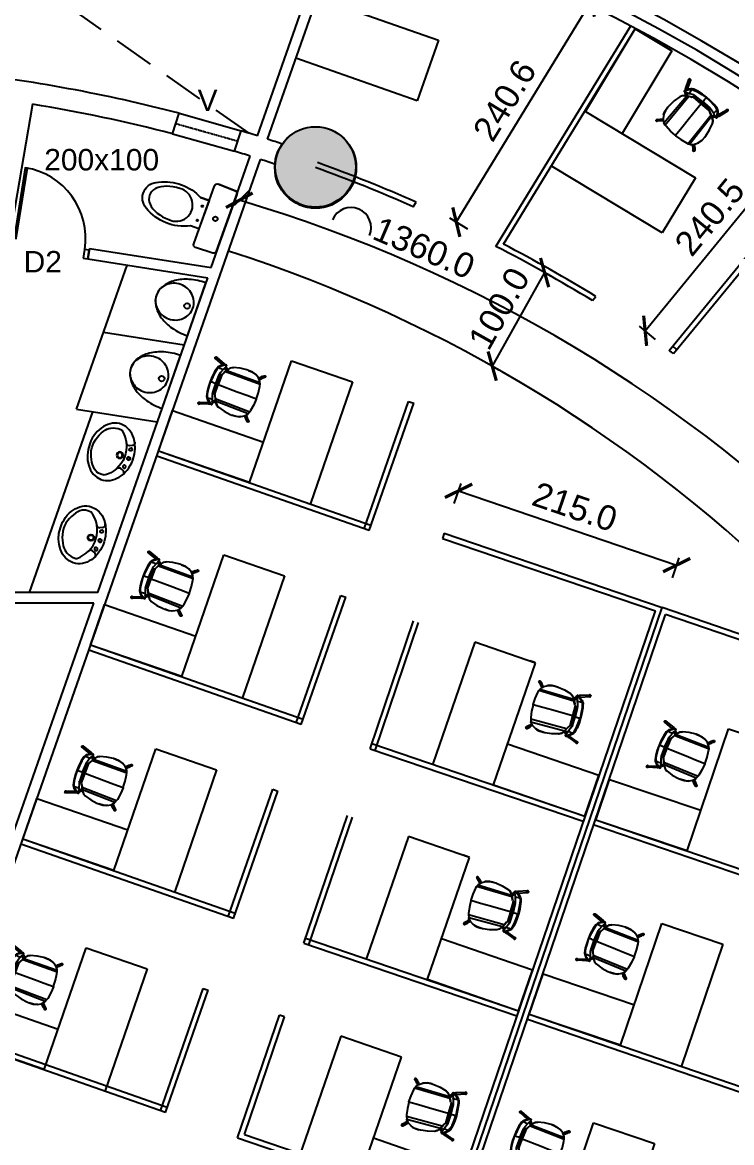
# Model space of a CAD drawing. Extents: x 53439 to 79867, y -144071 to -73305.
# Drawn here: x 72514 to 73176, y -97511 to -96467 of the extents above; entities that cross this region are included whole.
import ezdxf

# ---------------------------------------------------------------- set-up
doc = ezdxf.new("R2010")
doc.units = 0
doc.header["$LTSCALE"] = 0.1
doc.header["$MEASUREMENT"] = 0
doc.header["$PDMODE"] = 35
doc.header["$PDSIZE"] = -0.8
doc.linetypes.add('HIDDEN', pattern=[0.375, 0.25, -0.125])
doc.layers.get('0').update_dxf_attribs({"linetype": 'CONTINUOUS'})
doc.layers.get('DEFPOINTS').update_dxf_attribs({"linetype": 'CONTINUOUS'})
for name, color, linetype in [('DOOR', 30, 'CONTINUOUS'), ('LAYER4', 130, 'CONTINUOUS'), ('SANI', 4, 'CONTINUOUS'), ('THIN_HA', 253, 'CONTINUOUS'), ('WALL', 6, 'CONTINUOUS'), ('WIN', 102, 'CONTINUOUS')]:
    doc.layers.add(name, color=color, linetype=linetype)
doc.styles.add('1MM', font='arial.ttf')
doc.styles.add('DIM', font='arial.ttf', dxfattribs={"width": 0.7, "height": 1})
doc.dimstyles.new('KRI', dxfattribs={"dimtxt": 23, "dimasz": 20, "dimexe": 7, "dimexo": 0, "dimgap": 9, "dimtad": 1, "dimdec": 1, "dimzin": 1, "dimtxsty": '1MM', "dimblk": 'ARCHTICK', "dimcen": 0.5, "dimclrd": 252, "dimclre": 252, "dimclrt": 7, "dimaunit": 1, "dimadec": 8, "dimazin": 3, "dimtfac": 1, "dimtdec": 1, "dimtmove": 0, "dimatfit": 3})

# ---------------------------------------------------------------- blocks, each defined once
blk = doc.blocks.new('WC1')
at = {"layer": 'DOOR'}
for p, q in [((-29.34, -7.47), (-29.82, -22.73)), ((24.25, -5), (-26.8, -5))]:
    blk.add_line(p, q, dxfattribs=at)
for points in [[(26.8, -7.47), (27.27, -22.73, -0.423393), (24.73, -25.36), (-27.27, -25.36, -0.423393), (-29.82, -22.73), (-29.34, -7.47, -0.405093), (-26.8, -5), (24.25, -5, -0.405093), (26.8, -7.47, -0.407682)], [(11.45, -25.36), (11.45, -32.99, -0.265683), (10.03, -73.3, -0.649464), (-14.12, -70.89, -0.243179), (-13.99, -32.99), (-13.99, -25.36), (11.45, -25.36)], [(12.64, -52.05, 1.119632), (-15.19, -52.05, 17.71796)]]:
    blk.add_lwpolyline(points, format="xyb", dxfattribs=at)
blk.add_lwpolyline([(-13.99, -25.36), (-13.99, -32.99)], dxfattribs=at)
for centre, radius in [((-1.27, -15.18), 1.91), ((-7.63, -29.17), 0.636), ((5.09, -29.17), 0.636)]:
    blk.add_circle(centre, radius, dxfattribs=at)
blk.add_arc((-26.8, -7.54), 2.54, 90, 178.21009, dxfattribs=at)
blk.add_ellipse((-1.27, -52.05), major_axis=(0, -22.36), ratio=0.622298, start_param=4.712389, end_param=7.853982, dxfattribs=at)
blk = doc.blocks.new('WB5')
at = {"layer": 'DOOR'}
for p, q in [((4.71, 11.27), (6.8, 10.48)), ((5.27, -11.02), (7.32, -10.13))]:
    blk.add_line(p, q, dxfattribs=at)
for points in [[(2.4, 0.06, 1), (5.04, 0.13, 1)], [(3.25, 7.88, 1), (5.88, 7.94, 1)], [(3.64, -7.7, -1), (6.27, -7.64, -1)]]:
    blk.add_lwpolyline(points, format="xyb", close=True, dxfattribs=at)
for centre, radius in [((3.72, 0.09), 1.32), ((11.83, 0.3), 2.73), ((11.83, 0.3), 2.19)]:
    blk.add_circle(centre, radius, dxfattribs=at)
for centre, radius, start, end in [((32.61, 0.81), 25.18, 127.66927, 236.44999), ((18.23, 19.43), 1.66, 91.59759, 127.66927), ((5.58, 13.6), 2.49, 151.64028, 249.46494), ((7.68, 12.82), 2.49, 249.46494, 334.30149), ((6.25, -13.3), 2.49, 113.40408, 211.22873), ((8.31, -12.42), 2.49, 28.56753, 113.40408)]:
    blk.add_arc(centre, radius, start, end, dxfattribs=at)
blk.add_ellipse((19.5, 0.49), major_axis=(-0.62, 24.89), ratio=0.783308, dxfattribs=at)
blk.add_open_spline([(18.69, -20.17), (23.47, -20.61), (25.03, -20), (30.79, -16.38), (34.29, -10.78), (37.32, 2.31), (34.9, 9.5), (28.85, 18.72), (25.01, 21.28), (18.19, 21.09)], degree=3, knots=[3.262053, 3.262053, 3.262053, 3.262053, 3.577225, 3.577225, 4.479784, 4.479784, 5.382343, 5.382343, 6.141594, 6.141594, 6.141594, 6.141594], dxfattribs=at)
blk = doc.blocks.new('A$C764D24B9')
at = {"layer": 'DOOR'}
for points in [[(0.056, 0.111), (0.083, 0.111), (0.083, 1), (0.056, 1)], [(0, 0), (0.056, 0), (0.056, 0.111), (0, 0.111)], [(0.944, 0), (1, 0), (1, 0.111), (0.944, 0.111)]]:
    blk.add_lwpolyline(points, close=True, dxfattribs=at)
blk.add_arc((0.056, 0.111), 0.889, 0, 90, dxfattribs=at)
blk = doc.blocks.new('HYTYH')
at = {"layer": 'THIN_HA', "linetype": 'CONTINUOUS', "ltscale": 0.1}
h = blk.add_hatch(color=2, dxfattribs=at)
edge = h.paths.add_edge_path()
edge.add_arc((-6794.546, -1137.494), 0.38, 0, 360)
at = {"layer": 'THIN_HA', "color": 2, "linetype": 'CONTINUOUS', "ltscale": 0.1}
blk.add_circle((-6794.546, -1137.494), 0.38, dxfattribs=at)
blk = doc.blocks.new('UR1P')
at = {"layer": 'SANI'}
for points in [[(-29.7, 0, 0.066402), (-27.3, -18, 0.078959), (-21, -32, 0.107161), (-10.6, -42.2, 0.141785), (0, -45.2, 0.141785), (10.6, -42.2, 0.107161), (21, -32, 0.078959), (27.3, -18, 0.066402), (29.7, 0)], [(0, -45.2, 0.104192), (7.3, -43.7, 0.100673), (13.6, -39.2, 0.096065), (17.8, -32.6, 0.093043), (19.3, -24.7, 0.093043), (17.8, -16.8, 0.096065), (13.6, -10.2, 0.100673), (7.3, -5.7, 0.104192), (0, -4.2, 0.104192), (-7.3, -5.7, 0.100673), (-13.6, -10.2, 0.096065), (-17.8, -16.8, 0.093043), (-19.3, -24.7, 0.093043), (-17.8, -32.6, 0.096065), (-13.6, -39.2, 0.100673), (-7.3, -43.7, 0.104192)]]:
    blk.add_lwpolyline(points, format="xyb", close=True, dxfattribs=at)
blk.add_circle((0, -10.8), 2.97, dxfattribs=at)
blk = doc.blocks.new('A$C743E0E8D')
at = {"layer": 'WALL', "color": 7, "linetype": 'CONTINUOUS', "ltscale": 0.1}
for p, q in [((-120, 0), (0, 0)), ((-120, -60), (-120, 0)), ((0, -60), (-120, -60)), ((-40, -150), (-40, -60)), ((0, -60), (0, -150)), ((0, -150), (-40, -150))]:
    blk.add_line(p, q, dxfattribs=at)
blk = doc.blocks.new('A$C41B10BC9')
at = {"color": 7, "linetype": 'CONTINUOUS'}
for points in [[(-5.68, 9.37), (-5.71, 9.58), (-5.54, 9.7), (-5.41, 9.61)], [(-5.71, 9.4), (-5.68, 9.4), (-5.68, 9.37)], [(-5.63, 9.32), (-5.68, 9.37), (-5.71, 9.37)], [(-5.68, 9.37), (-5.25, 8.85), (-5.25, 8.85)], [(-5.49, 9.7), (-5.54, 9.7), (-5.54, 9.7)], [(-5.08, 9.2), (-5.54, 9.7), (-5.54, 9.7)], [(-5.49, 9.7), (-5.51, 9.71), (-5.51, 9.71)], [(-5.41, 9.66), (-5.46, 9.66), (-5.46, 9.66)], [(-5.41, 9.61), (-5.43, 9.63), (-5.43, 9.63)], [(-4.95, 9.1), (-5.41, 9.61), (-5.41, 9.61)], [(-5.08, 9.2), (-5.25, 9.07), (-5.25, 8.85)], [(-5.25, 8.85), (-5.16, 8.82), (-5.03, 8.69), (-4.65, 8.34)], [(-4.95, 9.1), (-5.08, 9.2), (-5.08, 9.2)], [(-4.4, 8.6), (-4.78, 8.98), (-4.91, 9.07), (-4.95, 9.1)], [(-3.29, 0.51), (-3.38, 9.15), (-3.94, 8.94)], [(0, 9.53), (-0.08, 9.53), (-1.56, 9.45), (-3.04, 9.23), (-3.38, 9.15)], [(2.6, 0.13), (2.42, 0), (0, 0), (0, 4.78), (0, 7.2), (0, 9.53), (0.08, 9.53), (1.57, 9.45), (3.06, 9.23), (3.52, 9.15)], [(3.44, 0.6), (3.52, 9.15), (3.86, 8.98)], [(4.96, 9.1), (4.91, 9.07), (4.8, 8.98), (4.42, 8.6)], [(4.67, 8.34), (5.1, 8.69), (5.18, 8.82), (5.26, 8.85)], [(5.43, 9.61), (4.96, 9.1), (4.96, 9.1)], [(4.96, 9.1), (5.1, 9.2), (5.1, 9.2)], [(5.1, 9.2), (5.56, 9.7), (5.56, 9.7)], [(5.1, 9.2), (5.26, 9.07), (5.26, 8.85)], [(5.26, 8.85), (5.68, 9.37), (5.68, 9.37)], [(5.38, 9.58), (5.38, 9.61), (5.43, 9.66)], [(5.38, 9.61), (5.43, 9.66), (5.43, 9.61)], [(5.43, 9.61), (5.41, 9.63), (5.41, 9.63)], [(5.56, 9.7), (5.43, 9.61), (5.43, 9.61)], [(5.68, 9.37), (5.73, 9.58), (5.56, 9.7)], [(5.59, 9.7), (5.56, 9.7), (5.56, 9.7)], [(5.59, 9.7), (5.59, 9.71), (5.59, 9.71)], [(5.68, 9.66), (5.64, 9.7), (5.64, 9.7)], [(-5.54, 5.51), (-5.56, 5.53), (-5.56, 5.53)], [(-5.54, 5.51), (-5.56, 5.53), (-5.56, 5.53)], [(-5.54, 5.51), (-5.56, 5.53), (-5.56, 5.53)], [(-5.54, 5.51), (-5.56, 5.53), (-5.56, 5.53)], [(-5.16, 7.58), (-5.38, 7.11), (-5.49, 6.57), (-5.54, 5.51)], [(-5.54, 5.08), (-5.54, 5.51), (-5.54, 5.51)], [(-5.16, 7.63), (-5.16, 7.58), (-5.16, 7.58)], [(5.18, 7.58), (5.13, 7.66), (5.13, 7.66)], [(5.18, 7.58), (5.18, 7.63), (5.18, 7.63)], [(5.56, 5.51), (5.51, 6.52), (5.21, 7.5)], [(5.56, 5.51), (5.54, 5.53), (5.54, 5.53)], [(5.56, 5.51), (5.54, 5.53), (5.54, 5.53)], [(5.56, 5.51), (5.54, 5.53), (5.54, 5.53)], [(5.56, 5.51), (5.56, 5.08), (5.56, 5.08)], [(-5.54, 5.08), (-5.56, 5.1), (-5.56, 5.1)], [(-4.91, 1.9), (-5.33, 3.47), (-5.54, 5.08)], [(5.56, 5.08), (5.34, 3.47), (4.91, 1.9)], [(5.56, 5.08), (5.54, 5.1), (5.54, 5.1)], [(-4.91, 1.9), (-4.91, 1.92), (-4.91, 1.92)], [(-4.15, 0.93), (-4.62, 1.36), (-4.91, 1.87), (-4.91, 1.9)], [(-4.86, 0.25), (-4.91, 0.08), (-4.91, 0.08)], [(-4.86, 0.25), (-4.91, 0.08), (-4.91, 0.08)], [(-4.91, 0.08), (-4.86, 0.25), (-4.86, 0.25)], [(-4.86, 0.22), (-4.91, 0), (-4.91, 0)], [(-4.91, 0.08), (-4.91, 0.1), (-4.91, 0.1)], [(-4.91, 0.08), (-4.91, 0), (-4.91, 0)], [(-4.91, 0), (-4.81, -0.13), (-4.62, -0.46)], [(-4.1, -0.98), (-4.57, -0.33), (-4.86, 0.22), (-4.86, 0.25), (-4.88, 0.26), (-4.81, 0.3), (-4.65, 0.3), (-4.4, 0.22), (-4.1, 0.05)], [(-4.86, 0.25), (-4.88, 0.26), (-4.88, 0.26)], [(-3.72, -0.08), (-4.27, 0.13), (-4.53, 0.22), (-4.65, 0.3)], [(-4.1, 0.73), (-4.57, 0.25), (-4.57, 0.25)], [(-4.19, 0.08), (-3.86, 0.43), (-3.86, 0.43)], [(-4.1, 0.98), (-4.15, 0.93), (-4.15, 0.93)], [(-3.29, 0.46), (-4.15, 0.93), (-4.15, 0.93)], [(-3.97, 0.84), (-4.1, 0.73), (-4.1, 0.73)], [(-3.97, 0.63), (-4.02, 0.63), (-4.02, 0.68), (-4.05, 0.68), (-4.05, 0.73), (-4.1, 0.73)], [(-3.86, 0.43), (-3.86, 0.46), (-3.89, 0.51), (-3.94, 0.55), (-3.94, 0.6), (-3.97, 0.63)], [(-3.86, 0.43), (-3.64, 0.63), (-3.64, 0.63)], [(-2.58, 0.13), (-3.29, 0.51), (-3.81, 0.81)], [(-2.8, 0.25), (-3.29, 0.46), (-3.29, 0.46)], [(-2.8, 0.25), (-2.7, 0.22), (-2.7, 0.22)], [(0, 0), (0, -0.03), (-2.37, -0.03), (-2.58, 0.13)], [(-2.23, -0.3), (-2.42, 0), (-2.42, 0)], [(2.3, -0.13), (2.42, 0), (2.3, -0.17)], [(2.6, 0.13), (3.44, 0.6), (3.77, 0.76)], [(2.71, 0.22), (2.85, 0.25), (2.85, 0.25)], [(4.15, 0.93), (3.31, 0.46), (2.85, 0.25)], [(3.66, 0.63), (3.86, 0.43), (3.86, 0.43)], [(4.62, 0.3), (4.2, 0.08), (3.69, -0.13)], [(3.99, 0.63), (3.94, 0.6), (3.94, 0.55), (3.9, 0.51), (3.86, 0.46), (3.86, 0.43)], [(3.86, 0.43), (4.24, 0.08), (4.24, 0.08)], [(4.12, 0.73), (3.99, 0.84), (3.99, 0.84)], [(4.12, 0.73), (4.07, 0.68), (4.04, 0.63), (3.99, 0.63)], [(4.15, 0.93), (4.12, 0.98), (4.12, 0.98)], [(4.58, 0.25), (4.12, 0.73), (4.12, 0.73)], [(4.62, 0.3), (4.83, 0.3), (4.88, 0.25), (4.86, 0.26), (4.88, 0.22), (4.58, -0.33), (4.12, -0.98)], [(4.15, 0.93), (4.62, 1.36), (4.91, 1.87), (4.91, 1.9)], [(4.91, 0), (4.83, -0.13), (4.62, -0.46)], [(4.88, 0.25), (4.86, 0.26), (4.86, 0.26)], [(4.91, 0.08), (4.88, 0.25), (4.88, 0.25)], [(4.88, 0.22), (4.91, 0), (4.91, 0)], [(4.91, 1.9), (4.91, 1.92), (4.91, 1.92)], [(4.91, 0.08), (4.91, 0.1), (4.91, 0.1)], [(4.91, 0), (4.91, 0.08), (4.91, 0.08)], [(-5.84, -2.58), (-5.84, -2.63), (-5.84, -2.63)], [(-5, -0.33), (-5.79, -2.58), (-5.79, -2.58)], [(-5.71, -2.45), (-5.76, -2.5), (-5.79, -2.55), (-5.79, -2.58), (-5.79, -2.63), (-5.79, -2.66), (-5.79, -2.71), (-5.76, -2.75), (-5.71, -2.8), (-5.68, -2.8), (-5.63, -2.8), (-5.59, -2.8), (-5.54, -2.8), (-5.49, -2.8), (-5.49, -2.75), (-5.46, -2.71), (-5.46, -2.66), (-5.41, -2.63), (-5.46, -2.58), (-5.46, -2.55)], [(-5.46, -2.71), (-4.65, -0.46), (-4.65, -0.46)], [(-4.86, -0.03), (-5, -0.33), (-5, -0.33)], [(-4.78, -0.22), (-4.81, -0.25), (-4.86, -0.33), (-4.91, -0.38), (-4.91, -0.43), (-4.95, -0.46), (-4.95, -0.51)], [(-4.65, -0.46), (-4.65, -0.43), (-4.65, -0.43)], [(-2.45, -1.82), (-2.99, -1.69), (-3.51, -1.57), (-3.86, -1.39), (-4.1, -1.19), (-4.4, -0.81), (-4.62, -0.46)], [(-3.81, -1.22), (-4.1, -0.98), (-4.1, -0.98)], [(-4.1, -1.19), (-4.1, -0.98), (-4.1, -0.98)], [(-3.72, -0.13), (-3.72, -0.25), (-3.76, -0.51), (-3.76, -0.81), (-3.81, -1.22)], [(-3.81, -1.22), (-3.21, -1.44), (-2.45, -1.65), (-1.22, -1.77), (0, -1.87)], [(-2.42, -0.55), (-2.45, -0.51), (-2.58, -0.46), (-2.75, -0.43), (-3.76, -0.08)], [(-3.76, -0.08), (-3.72, -0.13), (-3.72, -0.13)], [(0, -0.63), (-2.23, -0.55), (-2.5, -0.55)], [(-2.45, -1.82), (-2.45, -1.65), (-2.45, -1.65)], [(0, -1.99), (-1.22, -1.95), (-2.45, -1.82)], [(-2.37, -0.03), (-2.28, -0.13), (-2.28, -0.13)], [(0, -0.63), (0, -0.6), (0, -0.43), (0, -0.17), (-2.28, -0.13)], [(-2.28, -0.13), (-2.2, -0.43), (-2.2, -0.46), (-2.23, -0.55)], [(-2.28, -0.13), (-2.23, -0.3), (-2.2, -0.51)], [(0, -0.63), (-2.23, -0.55), (-2.25, -0.55)], [(-2.2, -0.46), (-2.2, -0.43), (-2.2, -0.43)], [(0, -0.03), (0, -0.17), (0, -0.17)], [(3.69, -0.13), (2.8, -0.43), (2.42, -0.51), (1.95, -0.6), (0, -0.68)], [(2.25, -0.55), (2.2, -0.46), (2.2, -0.43), (2.3, -0.13), (0, -0.17)], [(4.62, -0.46), (4.42, -0.81), (4.12, -1.19), (3.86, -1.39), (3.52, -1.57), (3.01, -1.69), (2.47, -1.82), (1.24, -1.95), (0, -1.99)], [(2.2, -0.55), (0, -0.6), (0, -0.6)], [(2.08, -0.55), (0, -0.63), (0, -0.68), (0, -0.76), (0, -0.98), (0, -1.27), (0, -1.49), (0, -1.6), (0, -1.87)], [(3.74, -1.27), (3.18, -1.49), (2.47, -1.65), (1.24, -1.77), (0, -1.87)], [(0, -1.87), (0, -1.99), (0, -1.99)], [(2.2, -0.51), (2.25, -0.3), (2.3, -0.13)], [(2.2, -0.46), (2.2, -0.43), (2.2, -0.43)], [(2.3, -0.17), (2.25, -0.3), (2.25, -0.3)], [(2.47, -1.65), (2.47, -1.82), (2.47, -1.82)], [(3.69, -0.13), (3.66, -0.25), (3.69, -0.51), (3.69, -0.84), (3.74, -1.27)], [(3.69, -0.13), (3.67, -0.12), (3.67, -0.12)], [(3.74, -1.27), (3.94, -1.14), (4.12, -0.98)], [(4.12, -0.98), (4.12, -1.19), (4.12, -1.19)], [(4.67, -0.43), (4.67, -0.46), (4.67, -0.46)], [(4.67, -0.46), (5.48, -2.71), (5.48, -2.71)], [(4.8, -0.22), (4.83, -0.25), (4.88, -0.33), (4.91, -0.38), (4.91, -0.43), (4.96, -0.46), (5, -0.51)], [(5.05, -0.33), (4.88, -0.03), (4.88, -0.03)], [(5.81, -2.58), (5.05, -0.33), (5.05, -0.33)], [(5.48, -2.71), (5.51, -2.75), (5.56, -2.8), (5.59, -2.8), (5.64, -2.8), (5.68, -2.8), (5.73, -2.8), (5.77, -2.75), (5.81, -2.71), (5.81, -2.66), (5.86, -2.63), (5.81, -2.58), (5.81, -2.55), (5.77, -2.5), (5.73, -2.45)], [(5.86, -2.63), (5.86, -2.58), (5.86, -2.58)], [(-5.41, -2.66), (-5.41, -2.71), (-5.46, -2.75), (-5.49, -2.8), (-5.49, -2.83), (-5.54, -2.83), (-5.59, -2.83), (-5.63, -2.88), (-5.68, -2.83), (-5.71, -2.83), (-5.76, -2.83), (-5.79, -2.8), (-5.79, -2.75), (-5.84, -2.71), (-5.86, -2.7)], [(-5.84, -2.71), (-5.71, -2.83), (-5.49, -2.8)], [(-5.46, -2.75), (-5.48, -2.75), (-5.48, -2.75)], [(-5.41, -2.66), (-5.41, -2.71), (-5.46, -2.71)], [(5.48, -2.75), (5.46, -2.75), (5.46, -2.75)], [(5.56, -2.83), (5.68, -2.88), (5.73, -2.83), (5.86, -2.66)], [(5.68, -2.88), (5.68, -2.83), (5.68, -2.83)], [(5.73, -2.83), (5.71, -2.83), (5.71, -2.83)]]:
    blk.add_lwpolyline(points, dxfattribs=at)
for points in [[(-5.68, 9.37), (-5.68, 9.37)], [(-5.54, 5.08), (-5.54, 5.51), (-5.49, 6.49), (-5.25, 7.41), (-4.73, 8.26), (-4.4, 8.6), (-4.02, 8.9), (-3.94, 8.94), (-3.81, 0.81), (-4.1, 0.98), (-4.57, 1.36), (-4.91, 1.9), (-5.33, 3.47)], [(5.56, 5.08), (5.34, 3.47), (4.91, 1.9), (4.58, 1.36), (4.12, 0.98), (3.77, 0.76), (3.86, 8.98), (4.04, 8.9), (4.42, 8.6), (4.75, 8.26), (5.26, 7.41), (5.51, 6.49), (5.56, 5.51), (5.54, 5.53)], [(5.68, 9.37), (5.68, 9.37)], [(4.88, 0.25), (4.91, 0.08)], [(-5.76, -2.63), (-5.76, -2.58), (-5.76, -2.55), (-5.76, -2.5), (-5.71, -2.45), (-5.68, -2.45), (-5.63, -2.42), (-5.59, -2.45), (-5.54, -2.45), (-5.49, -2.45), (-5.49, -2.5), (-5.46, -2.5), (-5.46, -2.55), (-5.46, -2.58), (-5.46, -2.63), (-5.46, -2.66), (-5.49, -2.71), (-5.54, -2.75), (-5.59, -2.75), (-5.63, -2.75), (-5.68, -2.75), (-5.71, -2.71), (-5.76, -2.66)], [(0, -0.63), (0, -0.63)], [(5.64, -2.75), (5.59, -2.75), (5.56, -2.75), (5.51, -2.71), (5.51, -2.66), (5.48, -2.66), (5.48, -2.63), (5.48, -2.58), (5.48, -2.55), (5.48, -2.5), (5.51, -2.5), (5.56, -2.45), (5.59, -2.45), (5.64, -2.42), (5.68, -2.45), (5.73, -2.45), (5.77, -2.5), (5.77, -2.55), (5.81, -2.58), (5.81, -2.63), (5.77, -2.66), (5.77, -2.71), (5.73, -2.71), (5.68, -2.75)], [(5.68, -2.83), (5.68, -2.83)]]:
    blk.add_lwpolyline(points, close=True, dxfattribs=at)
for points in [[(-5.51, 9.7), (-5.61, 9.71), (-5.71, 9.66), (-5.74, 9.58), (-5.74, 9.58), (-5.77, 9.5), (-5.74, 9.38), (-5.66, 9.35)], [(-5.51, 9.7), (-5.61, 9.71), (-5.69, 9.68), (-5.73, 9.6), (-5.73, 9.6), (-5.77, 9.53), (-5.76, 9.43), (-5.69, 9.37)], [(-5.51, 9.7), (-5.59, 9.71), (-5.69, 9.68), (-5.73, 9.61), (-5.73, 9.61), (-5.77, 9.53), (-5.76, 9.45), (-5.71, 9.38)], [(-5.43, 9.65), (-5.48, 9.7), (-5.54, 9.71), (-5.61, 9.7), (-5.61, 9.7), (-5.68, 9.68), (-5.73, 9.63), (-5.74, 9.56)], [(5.73, 9.46), (5.74, 9.55), (5.71, 9.63), (5.63, 9.68), (5.63, 9.68), (5.54, 9.71), (5.46, 9.7), (5.39, 9.65)], [(5.63, 9.35), (5.69, 9.38), (5.73, 9.45), (5.73, 9.53), (5.73, 9.53), (5.71, 9.61), (5.66, 9.68), (5.59, 9.7)], [(5.66, 9.37), (5.71, 9.4), (5.74, 9.48), (5.73, 9.55), (5.73, 9.55), (5.71, 9.61), (5.66, 9.68), (5.59, 9.7)], [(5.68, 9.38), (5.73, 9.43), (5.74, 9.5), (5.71, 9.56), (5.71, 9.56), (5.69, 9.63), (5.64, 9.68), (5.59, 9.7)], [(-5.82, -2.55), (-5.86, -2.6), (-5.84, -2.66), (-5.81, -2.71), (-5.81, -2.71), (-5.77, -2.76), (-5.71, -2.8), (-5.64, -2.8)], [(-4.98, -0.5), (-4.95, -0.53), (-4.86, -0.56), (-4.81, -0.55), (-4.81, -0.55), (-4.75, -0.53), (-4.68, -0.5), (-4.67, -0.43)], [(4.63, -0.43), (4.67, -0.5), (4.72, -0.53), (4.78, -0.55), (4.78, -0.55), (4.85, -0.56), (4.91, -0.53), (4.95, -0.5)], [(5.63, -2.8), (5.68, -2.8), (5.74, -2.76), (5.77, -2.71), (5.77, -2.71), (5.81, -2.66), (5.82, -2.6), (5.81, -2.55)], [(5.64, -2.8), (5.71, -2.78), (5.76, -2.75), (5.79, -2.7), (5.79, -2.7), (5.81, -2.63), (5.81, -2.56), (5.79, -2.52)], [(5.64, -2.8), (5.71, -2.78), (5.76, -2.75), (5.77, -2.7), (5.77, -2.7), (5.81, -2.66), (5.82, -2.6), (5.79, -2.55)], [(5.64, -2.83), (5.71, -2.83), (5.76, -2.8), (5.77, -2.75), (5.77, -2.75), (5.81, -2.7), (5.82, -2.65), (5.79, -2.58)], [(-5.82, -2.66), (-5.81, -2.75), (-5.73, -2.8), (-5.64, -2.8), (-5.64, -2.8), (-5.56, -2.8), (-5.48, -2.73), (-5.46, -2.65)], [(-5.82, -2.66), (-5.81, -2.73), (-5.74, -2.8), (-5.66, -2.8), (-5.66, -2.8), (-5.58, -2.8), (-5.49, -2.75), (-5.48, -2.68)], [(-5.82, -2.7), (-5.81, -2.78), (-5.74, -2.83), (-5.66, -2.83), (-5.66, -2.83), (-5.58, -2.85), (-5.49, -2.8), (-5.48, -2.71)], [(5.43, -2.65), (5.43, -2.7), (5.44, -2.75), (5.49, -2.8), (5.49, -2.8), (5.54, -2.83), (5.59, -2.85), (5.66, -2.83)]]:
    blk.add_open_spline(points, degree=3, knots=[0, 0, 0, 0, 0.125, 0.125, 0.125, 0.125001, 1, 1, 1, 1], dxfattribs=at)
for points in [[(-5.74, 9.56), (-5.76, 9.5), (-5.74, 9.43), (-5.71, 9.38)], [(-5.39, 9.58), (-5.41, 9.65), (-5.46, 9.68), (-5.51, 9.7)], [(-5.41, 9.63), (-5.44, 9.66), (-5.48, 9.68), (-5.51, 9.7)], [(-5.43, 9.65), (-5.44, 9.66), (-5.48, 9.68), (-5.51, 9.7)], [(-5.39, 9.58), (-5.39, 9.61), (-5.41, 9.63), (-5.43, 9.65)], [(-5.1, 9.2), (-4.88, 9), (-4.67, 8.79), (-4.45, 8.59)], [(4.45, 8.62), (4.67, 8.84), (4.88, 9.03), (5.1, 9.25)], [(5.59, 9.7), (5.49, 9.71), (5.39, 9.68), (5.36, 9.6)], [(5.59, 9.7), (5.51, 9.71), (5.44, 9.7), (5.39, 9.65)], [(5.59, 9.7), (5.53, 9.71), (5.46, 9.7), (5.41, 9.66)], [(5.63, 9.35), (5.64, 9.35), (5.66, 9.37), (5.68, 9.38)], [(5.68, 9.38), (5.69, 9.4), (5.71, 9.43), (5.73, 9.46)], [(-4, 0.65), (-4.15, 0.51), (-4.29, 0.38), (-4.43, 0.23)], [(4.4, 0.22), (4.27, 0.36), (4.12, 0.51), (3.97, 0.66)], [(-5.79, -2.52), (-5.84, -2.56), (-5.86, -2.65), (-5.82, -2.7)], [(-5.81, -2.52), (-5.84, -2.56), (-5.84, -2.61), (-5.82, -2.66)], [(-5.82, -2.55), (-5.84, -2.58), (-5.84, -2.61), (-5.82, -2.66)], [(-5.82, -2.58), (-5.84, -2.61), (-5.84, -2.66), (-5.82, -2.7)], [(-5.79, -2.52), (-5.81, -2.53), (-5.82, -2.56), (-5.82, -2.58)], [(-5.03, -0.3), (-5.05, -0.36), (-5.03, -0.45), (-4.98, -0.5)], [(5, -0.5), (5.05, -0.45), (5.06, -0.36), (5.03, -0.3)], [(5.84, -2.58), (5.82, -2.56), (5.82, -2.53), (5.81, -2.52)], [(5.86, -2.66), (5.86, -2.61), (5.84, -2.56), (5.81, -2.52)], [(-5.84, -2.66), (-5.84, -2.66), (-5.84, -2.66), (-5.84, -2.65)], [(-5.66, -2.8), (-5.58, -2.8), (-5.49, -2.75), (-5.48, -2.66)], [(5.43, -2.65), (5.43, -2.66), (5.43, -2.68), (5.44, -2.71)], [(5.43, -2.65), (5.44, -2.75), (5.56, -2.81), (5.66, -2.8)], [(5.44, -2.66), (5.46, -2.75), (5.54, -2.8), (5.63, -2.8)], [(5.44, -2.66), (5.48, -2.76), (5.56, -2.81), (5.66, -2.8)], [(5.44, -2.71), (5.48, -2.8), (5.56, -2.85), (5.66, -2.83)], [(5.64, -2.83), (5.73, -2.81), (5.79, -2.75), (5.81, -2.66)], [(5.68, -2.81), (5.68, -2.8), (5.68, -2.8), (5.68, -2.8)]]:
    blk.add_open_spline(points, degree=3, dxfattribs=at)
blk = doc.blocks.new('_ARCHTICK')
at = {"layer": 'WALL', "color": 0, "const_width": 0.15}
blk.add_lwpolyline([(-0.5, -0.5), (0.5, 0.5)], dxfattribs=at)
blk = doc.blocks.new('*D427')
at = {"layer": 'DEFPOINTS', "color": 0, "linetype": 'CONTINUOUS', "ltscale": 0.1}
for p in [(73001.6, -96700, 0), (72952.7, -96787.2, 0), (72952.7, -96787.2)]:
    blk.add_point(p, dxfattribs=at)
at = {"layer": 'WALL', "color": 252, "ltscale": 0.1}
for p, q in [((73001.6, -96700), (72952.7, -96787.2)), ((73001.6, -96700), (73007.7, -96703.5)), ((72952.7, -96787.2), (72958.8, -96790.7))]:
    blk.add_line(p, q, dxfattribs=at)
at = {"layer": 'WALL', "color": 252, "linetype": 'CONTINUOUS', "ltscale": 0.1, "xscale": 20, "yscale": 20, "zscale": 20}
for p, rotation in [((73001.6, -96700), 60.69019084297565), ((72952.7, -96787.2), 240.6901908429757)]:
    blk.add_blockref('_ARCHTICK', p, dxfattribs=dict(at, rotation=rotation))
at = {"layer": 'WALL', "color": 7, "linetype": 'CONTINUOUS', "ltscale": 0.1, "insert": (72959.1, -96733.5), "char_height": 23, "attachment_point": 5, "rotation": 60.6902, "style": '1MM'}
blk.add_mtext('100.0', dxfattribs=at)
blk = doc.blocks.new('*D440')
at = {"layer": 'DEFPOINTS', "color": 0, "linetype": 'CONTINUOUS', "ltscale": 0.1}
for p in [(72907.8, -96943.1, 0), (73124.8, -96972.8), (73111.3, -97012.4)]:
    blk.add_point(p, dxfattribs=at)
at = {"layer": 'WALL', "color": 252, "ltscale": 0.1}
for p, q in [((72917.3, -96915.3), (72923.6, -96896.8)), ((72921.3, -96903.5), (73124.8, -96972.8)), ((73120.8, -96984.6), (73127.1, -96966.1))]:
    blk.add_line(p, q, dxfattribs=at)
at = {"layer": 'WALL', "color": 252, "linetype": 'CONTINUOUS', "ltscale": 0.1, "xscale": 20, "yscale": 20, "zscale": 20}
for p, rotation in [((72921.3, -96903.5), 161.195406749699), ((73124.8, -96972.8), 341.195406749699)]:
    blk.add_blockref('_ARCHTICK', p, dxfattribs=dict(at, rotation=rotation))
at = {"layer": 'WALL', "color": 7, "linetype": 'CONTINUOUS', "ltscale": 0.1, "insert": (73029.8, -96918.5), "char_height": 23, "attachment_point": 5, "rotation": 341.1954, "style": '1MM'}
blk.add_mtext('215.0', dxfattribs=at)
blk = doc.blocks.new('*D453')
at = {"layer": 'DEFPOINTS', "color": 0, "linetype": 'CONTINUOUS', "ltscale": 0.1}
for p in [(73247.8, -96568.4), (73270.3, -96586.8), (73117.8, -96772.8, 0)]:
    blk.add_point(p, dxfattribs=at)
at = {"layer": 'WALL', "color": 252, "ltscale": 0.1}
for p, q in [((73095.4, -96754.3), (73247.8, -96568.4)), ((73257.5, -96576.3), (73242.4, -96563.9)), ((73105, -96762.3), (73090, -96749.9))]:
    blk.add_line(p, q, dxfattribs=at)
at = {"layer": 'WALL', "color": 252, "linetype": 'CONTINUOUS', "ltscale": 0.1, "xscale": 20, "yscale": 20, "zscale": 20}
for p, rotation in [((73247.8, -96568.4), 50.6566799003297), ((73095.4, -96754.3), 230.6566799003297)]:
    blk.add_blockref('_ARCHTICK', p, dxfattribs=dict(at, rotation=rotation))
at = {"layer": 'WALL', "color": 7, "linetype": 'CONTINUOUS', "ltscale": 0.1, "insert": (73155.6, -96648.2), "char_height": 23, "attachment_point": 5, "rotation": 50.6567, "style": '1MM'}
blk.add_mtext('240.5', dxfattribs=at)
blk = doc.blocks.new('*D454')
at = {"layer": 'DEFPOINTS', "color": 0, "linetype": 'CONTINUOUS', "ltscale": 0.1}
for p in [(73044.8, -96447.7), (73081.8, -96470.3), (72956.2, -96675.6, 0)]:
    blk.add_point(p, dxfattribs=at)
at = {"layer": 'WALL', "color": 252, "ltscale": 0.1}
for p, q in [((72919.2, -96653), (73044.8, -96447.7)), ((73055.5, -96454.2), (73038.9, -96444)), ((72929.9, -96659.5), (72913.2, -96649.3))]:
    blk.add_line(p, q, dxfattribs=at)
at = {"layer": 'WALL', "color": 252, "linetype": 'CONTINUOUS', "ltscale": 0.1, "xscale": 20, "yscale": 20, "zscale": 20}
for p, rotation in [((73044.8, -96447.7), 58.5361857865313), ((72919.2, -96653), 238.5361857865313)]:
    blk.add_blockref('_ARCHTICK', p, dxfattribs=dict(at, rotation=rotation))
at = {"layer": 'WALL', "color": 7, "linetype": 'CONTINUOUS', "ltscale": 0.1, "insert": (72964.3, -96539.5), "char_height": 23, "attachment_point": 5, "rotation": 58.5362, "style": '1MM'}
blk.add_mtext('240.6', dxfattribs=at)
blk = doc.blocks.new('*X463')
at = {"layer": 'DEFPOINTS', "color": 0, "linetype": 'CONTINUOUS', "ltscale": 0.1}
blk.add_point((72750.4, -96599.1), dxfattribs=at)
at = {"layer": 'WALL', "color": 252, "ltscale": 0.1}
blk.add_line((72725.6, -96623.8), (72711.8, -96637.5), dxfattribs=at)
blk.add_arc((72331.9, -97935.6), 1358.6, 16.19, 73.5442, dxfattribs=at)
at = {"layer": 'WALL', "color": 7, "linetype": 'CONTINUOUS', "ltscale": 0.1}
blk.add_arc((72820.9, -96658.1), 18.8, 336.8601, 156.8601, dxfattribs=at)
at = {"layer": 'WALL', "color": 252, "linetype": 'CONTINUOUS', "ltscale": 0.1, "xscale": 20, "yscale": 20, "zscale": 20, "rotation": 163.5442369615338}
blk.add_blockref('_ARCHTICK', (72716.7, -96632.6), dxfattribs=at)
at = {"layer": 'WALL', "color": 7, "linetype": 'CONTINUOUS', "ltscale": 0.1, "insert": (72889.1, -96677), "char_height": 23, "attachment_point": 5, "rotation": 336.8601, "style": '1MM'}
blk.add_mtext('1360.0', dxfattribs=at)

msp = doc.modelspace()

# ---------------------------------------------------------------- hatches: boundary and pattern name
at = {"layer": 'LAYER4', "linetype": 'CONTINUOUS', "ltscale": 0.1}
h = msp.add_hatch(color=7, dxfattribs=at)
edge = h.paths.add_edge_path()
edge.add_arc((72787.79, -96601.54), 37.5, 0, 360)

# ---------------------------------------------------------------- linework, layer by layer
at = {"layer": 'DOOR', "linetype": 'HIDDEN', "ltscale": 1500}
msp.add_line((72725.96, -96570.19), (72304.43, -96274.58), dxfattribs=at)
at = {"layer": 'LAYER4', "linetype": 'CONTINUOUS', "ltscale": 0.1}
for p, q in [((72590.09, -96755.45), (72665.4, -96767.3)), ((72520.98, -96998.22), (72579.95, -96829.78)), ((72564.89, -96827.41), (72640.21, -96839.26))]:
    msp.add_line(p, q, dxfattribs=at)
msp.add_lwpolyline([(72564.89, -96827.41), (72611.92, -96693.09)], dxfattribs=at)
at = {"layer": 'LAYER4', "color": 7, "linetype": 'CONTINUOUS', "ltscale": 0.1}
msp.add_circle((72787.79, -96601.54), 37.5, dxfattribs=at)
at = {"layer": 'WALL', "linetype": 'CONTINUOUS', "ltscale": 0.1}
for p, q in [((72733.58, -96572.59), (72809.61, -96355.43)), ((72743.1, -96575.65, 0), (72819.13, -96358.52, 0)), ((72523.82, -96543.05), (72501.13, -96675.65)), ((72449.64, -97413.78, 0), (72736.49, -96594.53, 0)), ((72690.6, -96695.34), (72726.97, -96591.47)), ((72576.91, -96677.45), (72575.22, -96687.31)), ((72576.91, -96677.45), (72690.6, -96695.34)), ((72575.22, -96687.31), (72687.24, -96704.94)), ((72584.55, -96998.22), (72687.24, -96704.94, 0)), ((72584.55, -96998.22, 0), (72687.24, -96704.94)), ((72584.55, -96998.22, 0), (72304.88, -96998.22, 0)), ((72581.05, -97008.22, 0), (72304.88, -97008.22, 0)), ((72498.3, -97244.55, 0), (72581.05, -97008.22, 0))]:
    msp.add_line(p, q, dxfattribs=at)
at = {"layer": 'WALL', "color": 7, "linetype": 'CONTINUOUS', "ltscale": 0.1}
for p, q in [((72956.15, -96675.57, 0), (73081.92, -96470.04)), ((72963.22, -96673.59, 0), (73086.18, -96472.65)), ((73117.84, -96772.76, 0), (73270.52, -96586.51)), ((73121.96, -96775.63, 0), (73274.39, -96589.68)), ((72879.06, -96638.7, 0), (72881.69, -96634.4, 0)), ((73046.18, -96726.11, 0), (73049.38, -96722.2, 0)), ((72874.69, -96820.15, 0), (72879.42, -96821.78, 0)), ((72837.81, -96940.61), (72639.61, -96871.22, 0)), ((72839.47, -96935.9), (72641.26, -96866.5, 0)), ((72907.8, -96943.14, 0), (72906.19, -96947.88, 0)), ((72906.19, -96947.88, 0), (73104.98, -97015.57, 0)), ((72907.8, -96943.14, 0), (73111.33, -97012.45, 0)), ((72811.37, -97001.01, 0), (72816.1, -97002.64, 0)), ((72918.74, -97576.1, 0), (73111.33, -97012.45)), ((72918.74, -97576.1, 0), (73111.33, -97012.45)), ((73314.71, -97082.18, 0), (73111.33, -97012.45, 0)), ((72920.48, -97555.54), (73104.98, -97015.57)), ((72929.94, -97558.77), (73114.44, -97018.8)), ((73313.09, -97086.91, 0), (73114.44, -97018.8, 0)), ((72774.49, -97121.47), (72576.29, -97052.07, 0)), ((72776.14, -97116.75), (72577.94, -97047.35, 0)), ((72992.52, -97063.56, 0), (72987.79, -97061.93, 0)), ((72838.69, -97143.96), (73037.48, -97211.66)), ((72840.3, -97139.23), (73039.09, -97206.92)), ((72748.05, -97181.86, 0), (72752.77, -97183.5, 0)), ((73248.1, -97278.57), (73049.45, -97210.46)), ((73246.48, -97283.3), (73047.83, -97215.19)), ((72712.82, -97297.61), (72514.62, -97228.21, 0)), ((72711.17, -97302.33), (72512.96, -97232.93, 0)), ((72930.75, -97244.96, 0), (72926.03, -97243.32, 0)), ((72776.92, -97325.36), (72975.72, -97393.05)), ((72778.54, -97320.62), (72977.33, -97388.32)), ((72683.07, -97367.44, 0), (72687.8, -97369.07, 0)), ((72758.85, -97393.93), (72754.13, -97392.3)), ((73184.33, -97464.56), (72985.68, -97396.45)), ((73185.95, -97459.83), (72987.3, -97391.72)), ((72649.5, -97478.46), (72451.29, -97409.07, 0)), ((72647.84, -97483.18), (72449.64, -97413.78, 0)), ((72715.16, -97506.75), (72913.95, -97574.44)), ((72721.5, -97503.63), (72915.56, -97569.71))]:
    msp.add_line(p, q, dxfattribs=at)
at = {"layer": 'WALL', "linetype": 'CONTINUOUS', "ltscale": 0.1}
for points in [[(72654.51, -96570.58), (72660.57, -96551.49)], [(72712.28, -96586.9), (72718.33, -96567.84)]]:
    msp.add_lwpolyline(points, dxfattribs=at)
at = {"layer": 'WALL', "color": 7, "linetype": 'CONTINUOUS', "ltscale": 0.1, "elevation": 0}
for points in [[(72833.1, -96938.96), (72874.69, -96820.15)], [(72837.81, -96940.61), (72879.42, -96821.78)], [(72769.77, -97119.82), (72811.37, -97001.01)], [(72774.49, -97121.47), (72816.1, -97002.64)], [(72706.45, -97300.67), (72748.05, -97181.86)], [(72711.17, -97302.33), (72752.77, -97183.5)], [(72643.12, -97481.53), (72683.07, -97367.44)], [(72647.84, -97483.18), (72687.8, -97369.07)]]:
    msp.add_lwpolyline(points, dxfattribs=at)
at = {"layer": 'WALL', "color": 7, "linetype": 'CONTINUOUS', "ltscale": 0.1}
for points in [[(72838.69, -97143.96), (72879.28, -97024.78)], [(72843.42, -97145.58), (72884, -97026.41)], [(72776.92, -97325.36), (72817.51, -97206.17)], [(72781.66, -97326.97), (72822.23, -97207.81)], [(72715.16, -97506.75), (72754.13, -97392.3)], [(72721.5, -97503.63), (72758.85, -97393.93)]]:
    msp.add_lwpolyline(points, dxfattribs=at)
at = {"layer": 'WALL', "linetype": 'CONTINUOUS', "ltscale": 0.1}
for radius, start, end in [(1451.25, 75.38678, 83.73808), (1431.25, 75.42842, 80.77719), (1451.25, 72.386, 73.01663), (1451.25, 71.41567, 71.99106), (1431.25, 72.40952, 73.02512), (1431.25, 71.42398, 72.00906)]:
    msp.add_arc((72294.43, -97955.8), radius, start, end, dxfattribs=at)
at = {"layer": 'WALL', "color": 7, "linetype": 'CONTINUOUS', "ltscale": 0.1}
for radius, start, end in [(1440.08, 66.14489, 70.05647), (1445.08, 66.11841, 70.05647), (1440.08, 58.6359, 62.74449), (1445.08, 58.60811, 62.53115), (1340.08, 17.96207, 72.18733), (1445.08, 55.01843, 55.21728), (1440.08, 55.03361, 55.23315)]:
    msp.add_arc((72296.65, -97955.76, 0), radius, start, end, dxfattribs=at)
at = {"layer": 'WIN', "color": 5}
for p, q in [((72660.55, -96551.53), (72718.33, -96567.84)), ((72654.51, -96570.58), (72712.28, -96586.9))]:
    msp.add_line(p, q, dxfattribs=at)
at = {"layer": 'WIN', "color": 5, "linetype": 'HIDDEN'}
msp.add_line((72657.84, -96561.15), (72715.61, -96577.46), dxfattribs=at)
at = {"layer": 'WIN'}
for radius, end in [(1701.25, 89.66321), (1691.25, 89.65921), (1681.25, 89.65921)]:
    msp.add_arc((72294.43, -97955.8), radius, 270, end, dxfattribs=at)

# ---------------------------------------------------------------- block references
at = {"yscale": 4, "zscale": 4}
for p, xscale, rotation in [((73147.71, -96542.7, 0), -4, 140.8403509487886), ((72696.9, -96804.41), -4, 249.5331672466924), ((72634.35, -96985.54), -4, 249.5331672466924), ((73027.53, -97113.45), 4, 74.04251921683928), ((73115.79, -97143.61), -4, 248.228306199015), ((72572.61, -97166.94), -4, 249.5331672466924), ((72969.51, -97296.08), 4, 74.04251921683928), ((73049.93, -97323.56), -4, 248.228306199015), ((72507.63, -97352.51), -4, 249.5331672466924), ((72911.6, -97483.98), 4, 74.04251921683928), ((72980.74, -97507.61), -4, 248.228306199015)]:
    msp.add_blockref('A$C41B10BC9', p, dxfattribs=dict(at, xscale=xscale, rotation=rotation))
at = {"layer": 'LAYER4', "linetype": 'CONTINUOUS', "ltscale": 0.1}
for name, p, xscale, yscale, zscale, rotation in [('UR1P', (72676.94, -96734.34, 0), 0.8818897636966555, 0.8818897636966555, 0.8818897636966555, 250.7030835150206), ('UR1P', (72653.24, -96802.04, 0), 0.8818897636966555, 0.8818897636966555, 0.8818897636966555, 250.7030835150206), ('WB5', (72617.37, -96874.82), -1.1023622048277, 1.102362204706878, 1.102362204724409, 340.7030835157803), ('WB5', (72590.63, -96951.18), 1.1023622048277, 1.1023622048277, 1.1023622048277, 160.7030835157803)]:
    msp.add_blockref(name, p, dxfattribs=dict(at, xscale=xscale, yscale=yscale, zscale=zscale, rotation=rotation))
at = {"layer": 'THIN_HA', "color": 2, "linetype": 'CONTINUOUS', "xscale": 100, "yscale": 100, "zscale": 100}
msp.add_blockref('HYTYH', (752242.42, 17147.37), dxfattribs=at)
at = {"layer": 'WALL', "color": 7, "linetype": 'CONTINUOUS', "ltscale": 0.1}
for p, rotation in [((72769.39, -96500.03, 0), 160.6347831551988), ((73008.69, -96601.08), 148.894582016282), ((72783.05, -96915.46, 0), 250.9492451323372), ((72719.73, -97096.31, 0), 250.9492451323372), ((73191.55, -97258.5, 0), 251.3215802834535), ((72656.4, -97277.17, 0), 250.9492451323372), ((73129.4, -97439.76, 0), 251.3215802834535), ((72591.43, -97462.75, 0), 250.9492451323372), ((73065.63, -97625.76), 251.3215802834535)]:
    msp.add_blockref('A$C743E0E8D', p, dxfattribs=dict(at, rotation=rotation))
msp.add_blockref('*X463', (0, 0), dxfattribs=at)
at = {"layer": 'WALL', "linetype": 'CONTINUOUS', "ltscale": 0.1, "extrusion": (0, 0, -1), "xscale": -75.00000000110006, "yscale": 75.0000000010914, "zscale": -75.00000000110006, "rotation": 8.940995550080109}
msp.add_blockref('A$C764D24B9', (-72501.13, -96675.65), dxfattribs=at)
at = {"layer": 'WALL', "linetype": 'CONTINUOUS', "ltscale": 0.1, "xscale": 1.102362204686108, "yscale": 1.102362204686108, "zscale": 1.102362204686108, "rotation": 250.2417851211746}
msp.add_blockref('WC1', (72709.65, -96656.88), dxfattribs=at)
at = {"layer": 'WALL', "color": 7, "linetype": 'CONTINUOUS', "ltscale": 0.1, "xscale": -1, "rotation": 70.94924513240068}
for p in [(72897.31, -97157.96, 0), (72835.54, -97339.36, 0), (72772.16, -97525.48)]:
    msp.add_blockref('A$C743E0E8D', p, dxfattribs=at)

# ---------------------------------------------------------------- texts
at = {"style": 'DIM'}
for s, p in [('V', (72677.8, -96549.4)), ('200x100', (72534.69, -96604.79, 0)), ('D2', (72515.45, -96699.9, 0))]:
    msp.add_text(s, height=20, dxfattribs=at).set_placement(p)

# ---------------------------------------------------------------- dimensions: what is measured, and where the dimension line sits
at = {"layer": 'WALL', "color": 7, "linetype": 'CONTINUOUS', "ltscale": 0.1}
for p1, p2, distance, picture, middle in [((72956.1532, -96675.5654, 0), (73081.7623, -96470.2991), 43.3081, '*D454', (72964.324, -96539.5001)), ((73117.84, -96772.76, 0), (73270.31, -96586.77), 29.05, '*D453', (73155.57, -96648.2)), ((73001.62, -96700.03, 0), (72952.67, -96787.23, 0), 0, '*D427', (72959.06, -96733.47)), ((72907.8, -96943.14, 0), (73111.33, -97012.45), 41.93, '*D440', (73029.76, -96918.47))]:
    dim = msp.add_aligned_dim(p1=p1, p2=p2, distance=distance, dimstyle='KRI', override={"dimfxl": 12.5, "dimfxlon": 1}, dxfattribs=at)
    dim.commit()
    dim.dimension.update_dxf_attribs({"geometry": picture, "text_midpoint": middle})

doc.saveas('drawing.dxf')
